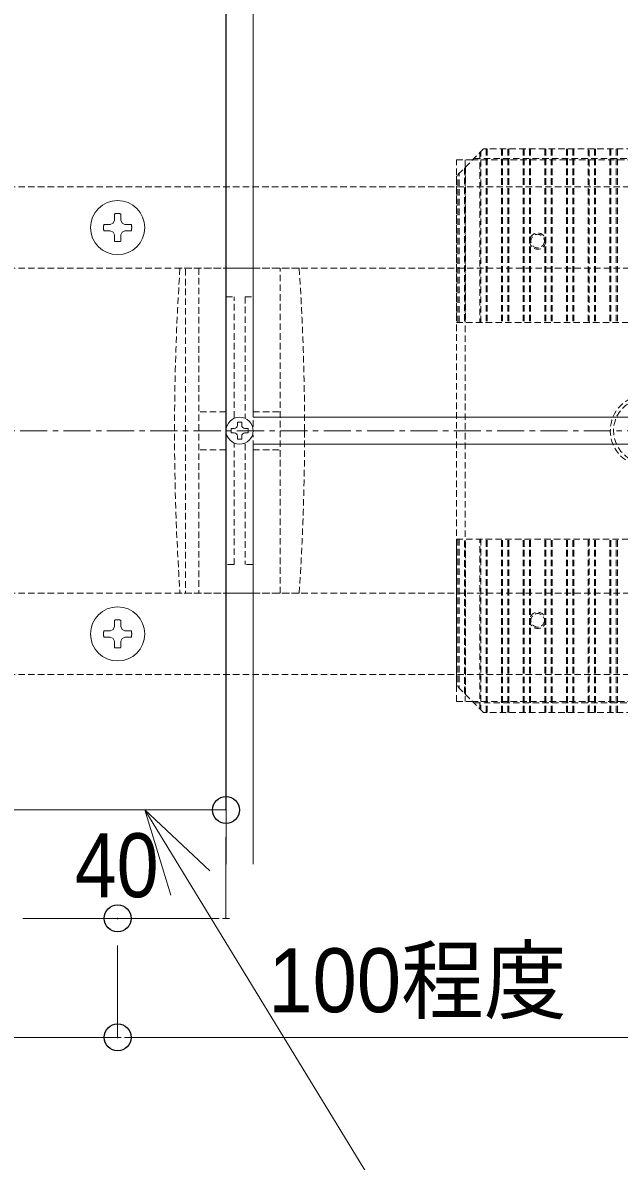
# Model space of a CAD drawing. Units: millimetres, scale not verified. Extents: x -4131 to 4169, y -981 to 998.
# Drawn here: x -3636.7 to -3526.7, y -291.5 to -81.3 of the extents above; entities that cross this region are included whole.
import ezdxf
from ezdxf.enums import TextEntityAlignment as Align

# ---------------------------------------------------------------- set-up
doc = ezdxf.new("R2010")
doc.units = ezdxf.units.MM
doc.header["$LTSCALE"] = 10
doc.header["$PDMODE"] = 32
doc.header["$PDSIZE"] = 5
doc.linetypes.add('CHAIN1', pattern=[8, 5, -1, 1, -1])
doc.linetypes.add('DASHED1', pattern=[1.8, 1.2, -0.6])
for name, color, linetype, lineweight in [('0-1_デッキ', 7, 'Continuous', 9), ('0-2_文字', 4, 'Continuous', 9), ('0-3_寸法', 7, 'Continuous', 9), ('0-5_ビス', 2, 'Continuous', 9), ('0-6_0', 7, 'Continuous', 9), ('0-A_根太', 4, 'Continuous', 9), ('0-B_WQCS', 4, 'Continuous', 9), ('0-C_束', 4, 'Continuous', 9)]:
    doc.layers.add(name, color=color, linetype=linetype, lineweight=lineweight)
doc.layers.add('0-7_DEFPOINTS', color=7, linetype='Continuous')
doc.styles.add('ＭＳ Ｐゴシック', font='')
doc.styles.get('ＭＳ Ｐゴシック').set_extended_font_data('MS PGothic')

# ---------------------------------------------------------------- blocks, each defined once
blk = doc.blocks.new('グループ-66-1')
at = {"layer": '0-A_根太', "linetype": 'DASHED1'}
for p, q in [((-37009.7, 1799.7), (-31688.6, 1799.7)), ((-37009.7, 1649.7), (-31688.6, 1649.7)), ((-37009.7, 1049.7), (-31688.6, 1049.7)), ((-37009.7, 899.7), (-31688.6, 899.7))]:
    blk.add_line(p, q, dxfattribs=at)
at = {"layer": '0-A_根太', "linetype": 'CHAIN1'}
blk.add_line((-39948.3, 1349.7), (-31448.3, 1349.7), dxfattribs=at)
blk = doc.blocks.new('グループ-77-1')
at = {"layer": '0-5_ビス'}
for p, q in [((-35374.5, 988.1), (-35376.9, 983)), ((-35374.5, 988.1), (-35374.3, 1000)), ((-35362.6, 988.1), (-35360.2, 983)), ((-35382, 968.7), (-35393.9, 968.9)), ((-35382, 980.6), (-35376.9, 983)), ((-35382, 968.7), (-35376.9, 966.4)), ((-35355.2, 980.6), (-35360.2, 983)), ((-35355.2, 968.7), (-35360.2, 966.4)), ((-35355.2, 980.6), (-35343.2, 980.5)), ((-35374.5, 961.3), (-35376.9, 966.4)), ((-35362.6, 961.3), (-35362.8, 949.4)), ((-35362.6, 961.3), (-35360.2, 966.4))]:
    blk.add_line(p, q, dxfattribs=at)
for points in [[(-35362.6, 988.1), (-35362.8, 1000), (-35363.2, 1000.1), (-35363.5, 1000.2), (-35363.9, 1000.2), (-35364.3, 1000.3), (-35364.7, 1000.4), (-35365.1, 1000.4), (-35365.5, 1000.5), (-35365.9, 1000.5), (-35366.2, 1000.5), (-35366.6, 1000.6), (-35367, 1000.6), (-35367.4, 1000.6), (-35367.8, 1000.6), (-35368.2, 1000.6), (-35368.6, 1000.6), (-35368.9, 1000.6), (-35369.3, 1000.6), (-35369.7, 1000.6), (-35370.1, 1000.6), (-35370.5, 1000.6), (-35370.9, 1000.5), (-35371.3, 1000.5), (-35371.6, 1000.5), (-35372, 1000.4), (-35372.4, 1000.4), (-35372.8, 1000.3), (-35373.2, 1000.2), (-35373.6, 1000.2), (-35374, 1000.1), (-35374.3, 1000)], [(-35382, 980.6), (-35393.9, 980.5), (-35394, 980.1), (-35394, 979.7), (-35394.1, 979.3), (-35394.2, 978.9), (-35394.2, 978.5), (-35394.3, 978.1), (-35394.3, 977.8), (-35394.4, 977.4), (-35394.4, 977), (-35394.5, 976.6), (-35394.5, 976.2), (-35394.5, 975.8), (-35394.5, 975.4), (-35394.5, 975.1), (-35394.5, 974.7), (-35394.5, 974.3), (-35394.5, 973.9), (-35394.5, 973.5), (-35394.5, 973.1), (-35394.5, 972.7), (-35394.4, 972.4), (-35394.4, 972), (-35394.3, 971.6), (-35394.3, 971.2), (-35394.2, 970.8), (-35394.2, 970.4), (-35394.1, 970), (-35394, 969.7), (-35394, 969.3), (-35393.9, 968.9)], [(-35355.2, 968.7), (-35343.2, 968.9), (-35343.2, 969.3), (-35343.1, 969.7), (-35343, 970), (-35342.9, 970.4), (-35342.9, 970.8), (-35342.8, 971.2), (-35342.8, 971.6), (-35342.7, 972), (-35342.7, 972.4), (-35342.7, 972.7), (-35342.6, 973.1), (-35342.6, 973.5), (-35342.6, 973.9), (-35342.6, 974.3), (-35342.6, 974.7), (-35342.6, 975.1), (-35342.6, 975.4), (-35342.6, 975.8), (-35342.6, 976.2), (-35342.7, 976.6), (-35342.7, 977), (-35342.7, 977.4), (-35342.8, 977.8), (-35342.8, 978.1), (-35342.9, 978.5), (-35342.9, 978.9), (-35343, 979.3), (-35343.1, 979.7), (-35343.2, 980.1), (-35343.2, 980.5)], [(-35374.5, 961.3), (-35374.3, 949.4), (-35374, 949.3), (-35373.6, 949.2), (-35373.2, 949.1), (-35372.8, 949.1), (-35372.4, 949), (-35372, 948.9), (-35371.6, 948.9), (-35371.3, 948.8), (-35370.9, 948.8), (-35370.5, 948.8), (-35370.1, 948.8), (-35369.7, 948.7), (-35369.3, 948.7), (-35368.9, 948.7), (-35368.6, 948.7), (-35368.2, 948.7), (-35367.8, 948.7), (-35367.4, 948.7), (-35367, 948.8), (-35366.6, 948.8), (-35366.2, 948.8), (-35365.9, 948.8), (-35365.5, 948.9), (-35365.1, 948.9), (-35364.7, 949), (-35364.3, 949.1), (-35363.9, 949.1), (-35363.5, 949.2), (-35363.2, 949.3), (-35362.8, 949.4)]]:
    blk.add_lwpolyline(points, dxfattribs=at)
blk.add_circle((-35368.6, 974.7), 50, dxfattribs=at)
blk = doc.blocks.new('グループ-78-1')
at = {"layer": '0-5_ビス'}
for p, q in [((-35362.6, 1738.1), (-35362.8, 1750)), ((-35382, 1730.6), (-35393.9, 1730.5)), ((-35382, 1730.6), (-35376.9, 1733)), ((-35374.5, 1738.1), (-35376.9, 1733)), ((-35362.6, 1738.1), (-35360.2, 1733)), ((-35355.2, 1730.6), (-35360.2, 1733)), ((-35382, 1718.7), (-35376.9, 1716.4)), ((-35374.5, 1711.3), (-35376.9, 1716.4)), ((-35374.5, 1711.3), (-35374.3, 1699.4)), ((-35362.6, 1711.3), (-35360.2, 1716.4)), ((-35355.2, 1718.7), (-35360.2, 1716.4)), ((-35355.2, 1718.7), (-35343.2, 1718.9))]:
    blk.add_line(p, q, dxfattribs=at)
for points in [[(-35374.5, 1738.1), (-35374.3, 1750), (-35374, 1750.1), (-35373.6, 1750.2), (-35373.2, 1750.2), (-35372.8, 1750.3), (-35372.4, 1750.4), (-35372, 1750.4), (-35371.6, 1750.5), (-35371.3, 1750.5), (-35370.9, 1750.5), (-35370.5, 1750.6), (-35370.1, 1750.6), (-35369.7, 1750.6), (-35369.3, 1750.6), (-35368.9, 1750.6), (-35368.6, 1750.6), (-35368.2, 1750.6), (-35367.8, 1750.6), (-35367.4, 1750.6), (-35367, 1750.6), (-35366.6, 1750.6), (-35366.2, 1750.5), (-35365.9, 1750.5), (-35365.5, 1750.5), (-35365.1, 1750.4), (-35364.7, 1750.4), (-35364.3, 1750.3), (-35363.9, 1750.2), (-35363.5, 1750.2), (-35363.2, 1750.1), (-35362.8, 1750)], [(-35382, 1718.7), (-35393.9, 1718.9), (-35394, 1719.3), (-35394, 1719.7), (-35394.1, 1720), (-35394.2, 1720.4), (-35394.2, 1720.8), (-35394.3, 1721.2), (-35394.3, 1721.6), (-35394.4, 1722), (-35394.4, 1722.4), (-35394.5, 1722.7), (-35394.5, 1723.1), (-35394.5, 1723.5), (-35394.5, 1723.9), (-35394.5, 1724.3), (-35394.5, 1724.7), (-35394.5, 1725.1), (-35394.5, 1725.4), (-35394.5, 1725.8), (-35394.5, 1726.2), (-35394.5, 1726.6), (-35394.4, 1727), (-35394.4, 1727.4), (-35394.3, 1727.8), (-35394.3, 1728.1), (-35394.2, 1728.5), (-35394.2, 1728.9), (-35394.1, 1729.3), (-35394, 1729.7), (-35394, 1730.1), (-35393.9, 1730.5)], [(-35355.2, 1730.6), (-35343.2, 1730.5), (-35343.2, 1730.1), (-35343.1, 1729.7), (-35343, 1729.3), (-35342.9, 1728.9), (-35342.9, 1728.5), (-35342.8, 1728.1), (-35342.8, 1727.8), (-35342.7, 1727.4), (-35342.7, 1727), (-35342.7, 1726.6), (-35342.6, 1726.2), (-35342.6, 1725.8), (-35342.6, 1725.4), (-35342.6, 1725.1), (-35342.6, 1724.7), (-35342.6, 1724.3), (-35342.6, 1723.9), (-35342.6, 1723.5), (-35342.6, 1723.1), (-35342.7, 1722.7), (-35342.7, 1722.4), (-35342.7, 1722), (-35342.8, 1721.6), (-35342.8, 1721.2), (-35342.9, 1720.8), (-35342.9, 1720.4), (-35343, 1720), (-35343.1, 1719.7), (-35343.2, 1719.3), (-35343.2, 1718.9)], [(-35362.6, 1711.3), (-35362.8, 1699.4), (-35363.2, 1699.3), (-35363.5, 1699.2), (-35363.9, 1699.1), (-35364.3, 1699.1), (-35364.7, 1699), (-35365.1, 1698.9), (-35365.5, 1698.9), (-35365.9, 1698.8), (-35366.2, 1698.8), (-35366.6, 1698.8), (-35367, 1698.8), (-35367.4, 1698.7), (-35367.8, 1698.7), (-35368.2, 1698.7), (-35368.6, 1698.7), (-35368.9, 1698.7), (-35369.3, 1698.7), (-35369.7, 1698.7), (-35370.1, 1698.8), (-35370.5, 1698.8), (-35370.9, 1698.8), (-35371.3, 1698.8), (-35371.6, 1698.9), (-35372, 1698.9), (-35372.4, 1699), (-35372.8, 1699.1), (-35373.2, 1699.1), (-35373.6, 1699.2), (-35374, 1699.3), (-35374.3, 1699.4)]]:
    blk.add_lwpolyline(points, dxfattribs=at)
blk.add_circle((-35368.6, 1724.7), 50, dxfattribs=at)
blk = doc.blocks.new('_DOT')
at = {"layer": '0-6_0'}
for p, q in [((-5, 0), (-10, 0)), ((-2.5, 0), (2.5, 0))]:
    blk.add_line(p, q, dxfattribs=at)
blk = doc.blocks.new('グループ-93-1')
at = {"layer": '0-B_WQCS'}
blk.add_line((4, -9.8), (4, -15.6), dxfattribs=at)
for points in [[(-9.8, -4), (-15.6, -4), (-15.6, 4), (-9.8, 4)], [(-4, 9.8), (-4, 15.6), (4, 15.6), (4, 9.8)], [(9.8, 4), (15.6, 4), (15.6, -4), (9.8, -4)], [(4, -15.6), (-4, -15.6), (-4, -9.8)]]:
    blk.add_lwpolyline(points, dxfattribs=at)
blk.add_circle((0, 0), 25, dxfattribs=at)
for centre, start, end in [((-9.8, 9.8), 270, 0), ((9.8, 9.8), 180, 270), ((-9.8, -9.8), 0, 90), ((9.8, -9.8), 90, 180)]:
    blk.add_arc(centre, 5.81, start, end, dxfattribs=at)
blk = doc.blocks.new('グループ-94-1')
at = {"layer": '0-B_WQCS'}
blk.add_blockref('グループ-93-1', (0, 0), dxfattribs=at)
blk = doc.blocks.new('グループ-95-1')
at = {"layer": '0-B_WQCS', "linetype": 'DASHED1'}
for p, q in [((110, 300), (-110, 300)), ((-100, 298.3), (-100, -298.3)), ((-74.9, 300), (-74.9, -300)), ((-24.9, 300), (-24.9, 7.4)), ((24.9, 7.4), (24.9, 300)), ((74.9, -300), (74.9, 300)), ((-24.9, 247.1), (-10, 247.1)), ((-10, 24), (-10, 247.1)), ((10, 247.1), (10, 24)), ((10, 247.1), (24.9, 247.1)), ((-24.9, 35), (-74.9, 35)), ((24.9, 35), (74.9, 35)), ((-24.9, -7.4), (-24.9, -300)), ((24.9, -300), (24.9, -7.4)), ((-24.9, -35), (-74.9, -35)), ((-10, -247.1), (-10, -24)), ((10, -24), (10, -247.1)), ((24.9, -35), (74.9, -35)), ((-10, -247.1), (-24.9, -247.1)), ((24.9, -247.1), (10, -247.1)), ((110, -300), (-110, -300))]:
    blk.add_line(p, q, dxfattribs=at)
at = {"layer": '0-B_WQCS'}
for p, q in [((-24.9, 300), (25.1, 300)), ((25.1, -300), (-24.9, -300))]:
    blk.add_line(p, q, dxfattribs=at)
at = {"layer": '0-B_WQCS', "linetype": 'DASHED1'}
for centre, start, end in [((4385, 0), 176.1817, 183.8183), ((-4385, 0), 0, 3.8183), ((-4385, 0), 356.1817, 0)]:
    blk.add_arc(centre, 4505, start, end, dxfattribs=at)
at = {"layer": '0-B_WQCS'}
blk.add_blockref('グループ-94-1', (0, 0), dxfattribs=at)
blk = doc.blocks.new('グループ-96-1')
at = {"layer": '0-B_WQCS'}
blk.add_blockref('グループ-95-1', (0, 0), dxfattribs=at)
blk = doc.blocks.new('WQCS2016平')
at = {"layer": '0-B_WQCS'}
blk.add_blockref('グループ-96-1', (0, 0), dxfattribs=at)
blk = doc.blocks.new('グループ-249-1')
at = {"layer": '0-C_束', "linetype": 'DASHED1'}
for p, q in [((-34743.5, 1149.7), (-34043.5, 1149.7)), ((-34743.5, 879.7), (-34743.5, 1149.7)), ((-34740.5, 1149.7), (-34740.5, 876.7)), ((-34738.5, 1149.7), (-34738.5, 874.7)), ((-34728.5, 864.7), (-34728.5, 1149.7)), ((-34726.5, 862.7), (-34726.5, 1149.7)), ((-34700.5, 836.7), (-34700.5, 1149.7)), ((-34698.5, 1149.7), (-34698.5, 834.7)), ((-34688.5, 829.7), (-34688.5, 1149.7)), ((-34686.5, 829.7), (-34686.5, 1149.7)), ((-34660.5, 829.7), (-34660.5, 1149.7)), ((-34658.5, 829.7), (-34658.5, 1149.7)), ((-34648.5, 829.7), (-34648.5, 1149.7)), ((-34646.5, 829.7), (-34646.5, 1149.7)), ((-34620.5, 829.7), (-34620.5, 1149.7)), ((-34618.5, 829.7), (-34618.5, 1149.7)), ((-34608.5, 829.7), (-34608.5, 1149.7)), ((-34606.5, 829.7), (-34606.5, 1149.7)), ((-34580.5, 829.7), (-34580.5, 1149.7)), ((-34578.5, 829.7), (-34578.5, 1149.7)), ((-34568.5, 829.7), (-34568.5, 1149.7)), ((-34566.5, 829.7), (-34566.5, 1149.7)), ((-34540.5, 829.7), (-34540.5, 1149.7)), ((-34538.5, 829.7), (-34538.5, 1149.7)), ((-34528.5, 829.7), (-34528.5, 1149.7)), ((-34526.5, 829.7), (-34526.5, 1149.7)), ((-34500.5, 829.7), (-34500.5, 1149.7)), ((-34498.5, 1149.7), (-34498.5, 829.7)), ((-34488.5, 829.7), (-34488.5, 1149.7)), ((-34486.5, 829.7), (-34486.5, 1149.7)), ((-34460.5, 829.7), (-34460.5, 1149.7)), ((-34458.5, 829.7), (-34458.5, 1149.7)), ((-34448.5, 829.7), (-34448.5, 1149.7)), ((-34446.5, 829.7), (-34446.5, 1149.7)), ((-34420.5, 829.7), (-34420.5, 1149.7)), ((-34418.5, 829.7), (-34418.5, 1149.7)), ((-34408.5, 829.7), (-34408.5, 1149.7)), ((-34406.5, 829.7), (-34406.5, 1149.7)), ((-34380.5, 829.7), (-34380.5, 1149.7)), ((-34378.5, 829.7), (-34378.5, 1149.7)), ((-34368.5, 829.7), (-34368.5, 1149.7)), ((-34366.5, 829.7), (-34366.5, 1149.7)), ((-34340.5, 829.7), (-34340.5, 1149.7)), ((-34338.5, 829.7), (-34338.5, 1149.7)), ((-34328.5, 829.7), (-34328.5, 1149.7)), ((-34326.5, 829.7), (-34326.5, 1149.7)), ((-34300.5, 829.7), (-34300.5, 1149.7)), ((-34298.5, 829.7), (-34298.5, 1149.7)), ((-34288.5, 829.7), (-34288.5, 1149.7)), ((-34286.5, 829.7), (-34286.5, 1149.7)), ((-34260.5, 829.7), (-34260.5, 1149.7)), ((-34258.5, 829.7), (-34258.5, 1149.7)), ((-34248.5, 829.7), (-34248.5, 1149.7)), ((-34246.5, 829.7), (-34246.5, 1149.7)), ((-34220.5, 829.7), (-34220.5, 1149.7)), ((-34218.5, 829.7), (-34218.5, 1149.7)), ((-34208.5, 829.7), (-34208.5, 1149.7)), ((-34206.5, 829.7), (-34206.5, 1149.7)), ((-34180.5, 829.7), (-34180.5, 1149.7)), ((-34178.5, 829.7), (-34178.5, 1149.7)), ((-34168.5, 829.7), (-34168.5, 1149.7)), ((-34166.5, 829.7), (-34166.5, 1149.7)), ((-34140.5, 829.7), (-34140.5, 1149.7)), ((-34138.5, 829.7), (-34138.5, 1149.7)), ((-34128.5, 829.7), (-34128.5, 1149.7)), ((-34126.5, 829.7), (-34126.5, 1149.7)), ((-34100.5, 829.7), (-34100.5, 1149.7)), ((-34098.5, 829.7), (-34098.5, 1149.7)), ((-34090.5, 832.7), (-34090.5, 1149.7)), ((-34088.5, 1149.7), (-34088.5, 834.7)), ((-34086.5, 1149.7), (-34086.5, 836.7)), ((-34060.5, 1149.7), (-34060.5, 862.7)), ((-34058.5, 1149.7), (-34058.5, 864.7)), ((-34056.5, 1149.7), (-34056.5, 866.7)), ((-34050.5, 1149.7), (-34050.5, 872.7)), ((-34048.5, 1149.7), (-34048.5, 874.7)), ((-34046.5, 1149.7), (-34046.5, 876.7)), ((-34043.5, 1149.7), (-34043.5, 879.7)), ((-34693.5, 829.7), (-34743.5, 879.7)), ((-34043.5, 879.7), (-34093.5, 829.7)), ((-34711, 847.2), (-34076, 847.2)), ((-34093.5, 829.7), (-34693.5, 829.7))]:
    blk.add_line(p, q, dxfattribs=at)
for centre in [(-34593.5, 999.7), (-34193.5, 999.7)]:
    blk.add_circle(centre, 12.5, dxfattribs=at)
blk = doc.blocks.new('グループ-250-1')
at = {"layer": '0-C_束', "linetype": 'DASHED1'}
for p, q in [((-34693.5, 1869.7), (-34743.5, 1819.7)), ((-34711, 1852.2), (-34076, 1852.2)), ((-34700.5, 1862.7), (-34700.5, 1549.7)), ((-34698.5, 1549.7), (-34698.5, 1864.7)), ((-34093.5, 1869.7), (-34693.5, 1869.7)), ((-34688.5, 1869.7), (-34688.5, 1549.7)), ((-34686.5, 1869.7), (-34686.5, 1549.7)), ((-34660.5, 1869.7), (-34660.5, 1549.7)), ((-34658.5, 1869.7), (-34658.5, 1549.7)), ((-34648.5, 1869.7), (-34648.5, 1549.7)), ((-34646.5, 1869.7), (-34646.5, 1549.7)), ((-34620.5, 1869.7), (-34620.5, 1549.7)), ((-34618.5, 1869.7), (-34618.5, 1549.7)), ((-34608.5, 1869.7), (-34608.5, 1549.7)), ((-34606.5, 1869.7), (-34606.5, 1549.7)), ((-34580.5, 1869.7), (-34580.5, 1549.7)), ((-34578.5, 1869.7), (-34578.5, 1549.7)), ((-34568.5, 1869.7), (-34568.5, 1549.7)), ((-34566.5, 1869.7), (-34566.5, 1549.7)), ((-34540.5, 1869.7), (-34540.5, 1549.7)), ((-34538.5, 1869.7), (-34538.5, 1549.7)), ((-34528.5, 1869.7), (-34528.5, 1549.7)), ((-34526.5, 1869.7), (-34526.5, 1549.7)), ((-34500.5, 1869.7), (-34500.5, 1549.7)), ((-34498.5, 1549.7), (-34498.5, 1869.7)), ((-34488.5, 1869.7), (-34488.5, 1549.7)), ((-34486.5, 1869.7), (-34486.5, 1549.7)), ((-34460.5, 1869.7), (-34460.5, 1549.7)), ((-34458.5, 1869.7), (-34458.5, 1549.7)), ((-34448.5, 1869.7), (-34448.5, 1549.7)), ((-34446.5, 1869.7), (-34446.5, 1549.7)), ((-34420.5, 1869.7), (-34420.5, 1549.7)), ((-34418.5, 1869.7), (-34418.5, 1549.7)), ((-34408.5, 1869.7), (-34408.5, 1549.7)), ((-34406.5, 1869.7), (-34406.5, 1549.7)), ((-34380.5, 1869.7), (-34380.5, 1549.7)), ((-34378.5, 1869.7), (-34378.5, 1549.7)), ((-34368.5, 1869.7), (-34368.5, 1549.7)), ((-34366.5, 1869.7), (-34366.5, 1549.7)), ((-34340.5, 1869.7), (-34340.5, 1549.7)), ((-34338.5, 1869.7), (-34338.5, 1549.7)), ((-34328.5, 1869.7), (-34328.5, 1549.7)), ((-34326.5, 1869.7), (-34326.5, 1549.7)), ((-34300.5, 1869.7), (-34300.5, 1549.7)), ((-34298.5, 1869.7), (-34298.5, 1549.7)), ((-34288.5, 1869.7), (-34288.5, 1549.7)), ((-34286.5, 1869.7), (-34286.5, 1549.7)), ((-34260.5, 1869.7), (-34260.5, 1549.7)), ((-34258.5, 1869.7), (-34258.5, 1549.7)), ((-34248.5, 1869.7), (-34248.5, 1549.7)), ((-34246.5, 1869.7), (-34246.5, 1549.7)), ((-34220.5, 1869.7), (-34220.5, 1549.7)), ((-34218.5, 1869.7), (-34218.5, 1549.7)), ((-34208.5, 1869.7), (-34208.5, 1549.7)), ((-34206.5, 1869.7), (-34206.5, 1549.7)), ((-34180.5, 1869.7), (-34180.5, 1549.7)), ((-34178.5, 1869.7), (-34178.5, 1549.7)), ((-34168.5, 1869.7), (-34168.5, 1549.7)), ((-34166.5, 1869.7), (-34166.5, 1549.7)), ((-34140.5, 1869.7), (-34140.5, 1549.7)), ((-34138.5, 1869.7), (-34138.5, 1549.7)), ((-34128.5, 1869.7), (-34128.5, 1549.7)), ((-34126.5, 1869.7), (-34126.5, 1549.7)), ((-34100.5, 1869.7), (-34100.5, 1549.7)), ((-34098.5, 1869.7), (-34098.5, 1549.7)), ((-34043.5, 1819.7), (-34093.5, 1869.7)), ((-34090.5, 1866.7), (-34090.5, 1549.7)), ((-34088.5, 1549.7), (-34088.5, 1864.7)), ((-34086.5, 1549.7), (-34086.5, 1862.7)), ((-34728.5, 1834.7), (-34728.5, 1549.7)), ((-34726.5, 1836.7), (-34726.5, 1549.7)), ((-34060.5, 1549.7), (-34060.5, 1836.7)), ((-34058.5, 1549.7), (-34058.5, 1834.7)), ((-34056.5, 1549.7), (-34056.5, 1832.7)), ((-34743.5, 1819.7), (-34743.5, 1549.7)), ((-34740.5, 1549.7), (-34740.5, 1822.7)), ((-34738.5, 1549.7), (-34738.5, 1824.7)), ((-34050.5, 1549.7), (-34050.5, 1826.7)), ((-34048.5, 1549.7), (-34048.5, 1824.7)), ((-34046.5, 1549.7), (-34046.5, 1822.7)), ((-34043.5, 1549.7), (-34043.5, 1819.7)), ((-34743.5, 1549.7), (-34043.5, 1549.7))]:
    blk.add_line(p, q, dxfattribs=at)
for centre in [(-34593.5, 1699.7), (-34193.5, 1699.7)]:
    blk.add_circle(centre, 12.5, dxfattribs=at)
blk = doc.blocks.new('グループ-251-1')
at = {"layer": '0-C_束', "linetype": 'DASHED1'}
for p, q in [((-34727.5, 1849.7), (-34727.5, 849.7)), ((-34073.5, 1849.7), (-34713.5, 1849.7)), ((-34059.5, 1849.7), (-34059.5, 849.7))]:
    blk.add_line(p, q, dxfattribs=at)
blk.add_lwpolyline([(-34073.5, 1849.7), (-34043.5, 1849.7), (-34043.5, 849.7), (-34073.5, 849.7), (-34713.5, 849.7), (-34743.5, 849.7), (-34743.5, 1849.7), (-34713.5, 1849.7)], dxfattribs=at)
for centre, radius in [((-34593.5, 1699.7), 15), ((-34193.5, 1699.7), 15), ((-34393.5, 1349.7), 66), ((-34393.5, 1349.7), 66), ((-34393.5, 1349.7), 60), ((-34593.5, 999.7), 15), ((-34193.5, 999.7), 15)]:
    blk.add_circle(centre, radius, dxfattribs=at)
at = {"layer": '0-C_束'}
for name in ['グループ-250-1', 'グループ-249-1']:
    blk.add_blockref(name, (0, 0), dxfattribs=at)

msp = doc.modelspace()

# ---------------------------------------------------------------- linework, layer by layer
at = {"layer": '0-1_デッキ'}
for p, q in [((-3599.2, -236.63), (-3599.2, 328.37)), ((-3594.2, -154.13), (-3594.2, 328.37)), ((-3594.2, -154.13), (-3594.2, -9.13)), ((-3594.2, -154.13), (-3449.2, -154.13)), ((-3594.2, -236.63), (-3594.2, -159.13)), ((-3449.2, -159.13), (-3594.2, -159.13))]:
    msp.add_line(p, q, dxfattribs=at)
at = {"layer": '0-1_デッキ', "color": 2}
msp.add_lwpolyline([(-3639.21, 323.37), (-3599.21, 323.37), (-3599.21, -226.63), (-3639.21, -226.63)], close=True, dxfattribs=at)
at = {"layer": '0-2_文字'}
for points in [[(-3324.28, -331.19), (-3550.35, -331.19), (-3614.21, -226.63)], [(-3609.4, -242.35), (-3614.21, -226.63), (-3602.19, -237.84)]]:
    msp.add_lwpolyline(points, dxfattribs=at)
at = {"layer": '0-3_寸法'}
for p, q in [((-3599.21, -231.63), (-3599.21, -246.63)), ((-3601.71, -246.63), (-3636.7, -246.63)), ((-3619.2, -251.63), (-3619.2, -268.6)), ((-3524.2, -268.6), (-3616.7, -268.6))]:
    msp.add_line(p, q, dxfattribs=at)
at = {"layer": '0-3_寸法', "color": 4}
msp.add_lwpolyline([(-3619.2, -251.63), (-3619.2, -268.6), (-3783.31, -268.6)], dxfattribs=at)
at = {"layer": '0-7_DEFPOINTS'}
for p in [(-3599.21, -226.63), (-3619.2, -246.63), (-3619.2, -268.6)]:
    msp.add_point(p, dxfattribs=at)

# ---------------------------------------------------------------- block references
at = {"layer": '0-3_寸法', "xscale": 0.2503723, "yscale": 0.2503723}
msp.add_blockref('_DOT', (-3599.21, -246.63), dxfattribs=at)
at = {"layer": '0-3_寸法', "xscale": 0.2503723, "yscale": 0.2503723, "rotation": 180}
msp.add_blockref('_DOT', (-3619.2, -268.6), dxfattribs=at)
at = {"layer": '0-5_ビス', "xscale": 0.1, "yscale": 0.1}
for name in ['グループ-78-1', 'グループ-77-1']:
    msp.add_blockref(name, (-82.35, -291.6), dxfattribs=at)
at = {"layer": '0-A_根太', "xscale": 0.1, "yscale": 0.1}
msp.add_blockref('グループ-66-1', (-82.35, -291.6), dxfattribs=at)
at = {"layer": '0-B_WQCS', "xscale": 0.1, "yscale": 0.1}
msp.add_blockref('WQCS2016平', (-3596.7, -156.63), dxfattribs=at)
at = {"layer": '0-C_束', "xscale": 0.1, "yscale": 0.1}
msp.add_blockref('グループ-251-1', (-82.35, -291.6), dxfattribs=at)

# ---------------------------------------------------------------- texts
at = {"layer": '0-3_寸法', "style": 'ＭＳ Ｐゴシック'}
for s, width, p in [('40', 0.9, (-3627.1, -246.27)), ('100程度', 0.95, (-3591.38, -267.5))]:
    msp.add_text(s, height=11.8, dxfattribs=dict(at, width=width)).set_placement(p, align=Align.BOTTOM_LEFT)

doc.saveas('drawing.dxf')
